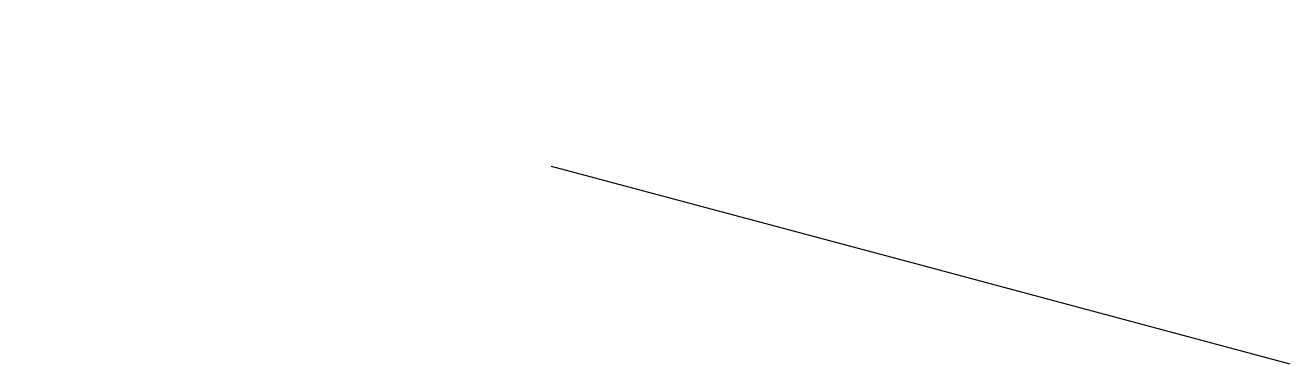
# Model space of a CAD drawing. Header units: metres. Extents: x 2186893.6 to 2186936.4, y 490757.8 to 490769.2.
import ezdxf

# ---------------------------------------------------------------- set-up
doc = ezdxf.new("R2010")
doc.units = ezdxf.units.M

msp = doc.modelspace()

# ---------------------------------------------------------------- linework, layer by layer
for points in [[(2186893.649, 490769.233), (2186893.65, 490769.233)], [(2186911.45, 490764.464), (2186911.45, 490764.464)], [(2186911.45, 490764.464), (2186923.947, 490761.117)], [(2186923.947, 490761.117), (2186936.444, 490757.769)]]:
    msp.add_lwpolyline(points)

doc.saveas('drawing.dxf')
